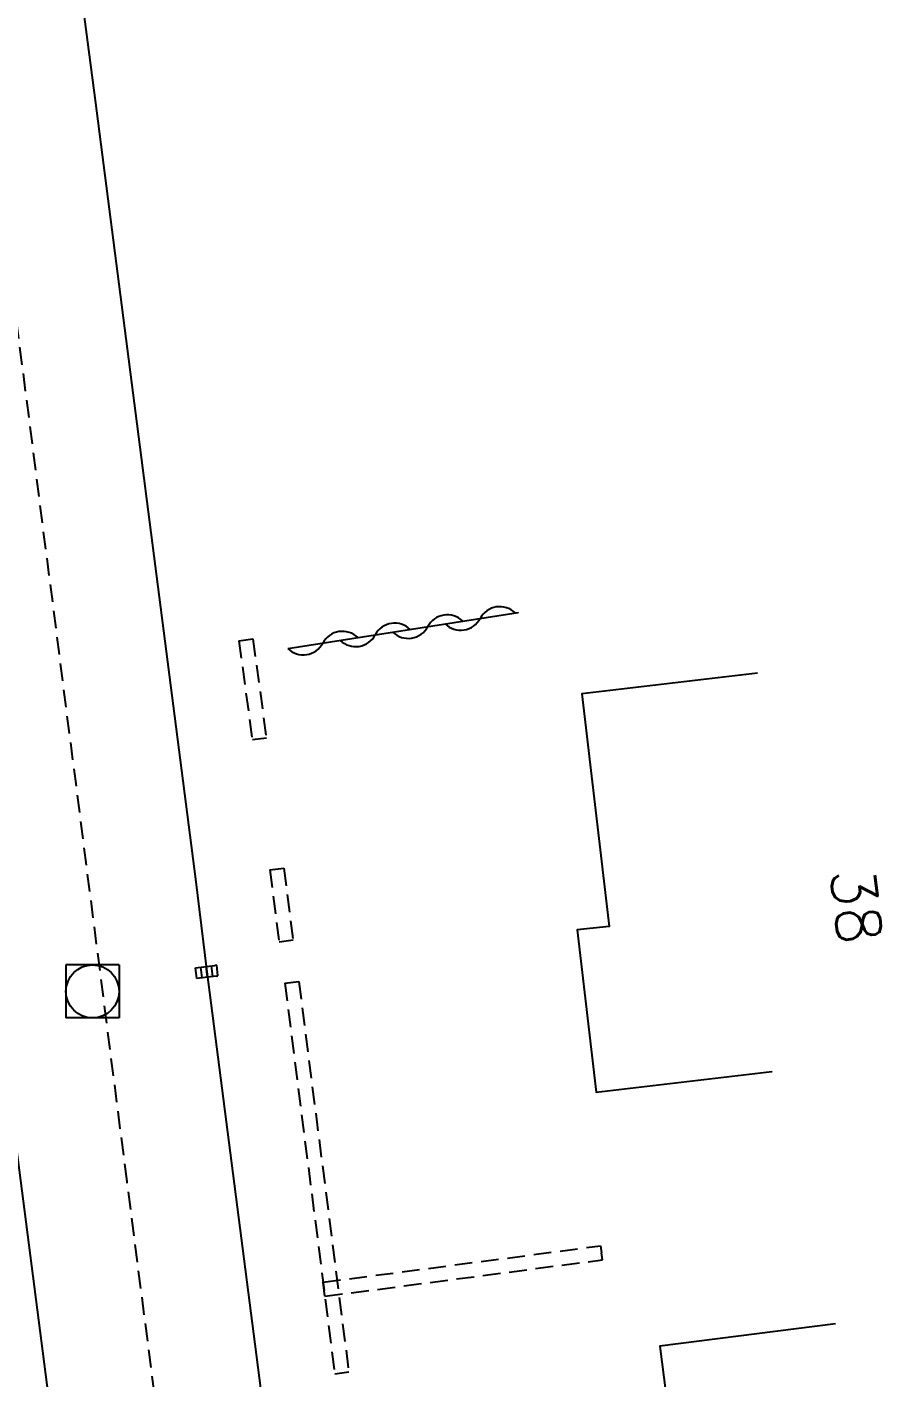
# Model space of a CAD drawing. Header units: millimetres. Extents: x 135000 to 136000, y 129211 to 130000.
# Drawn here: x 135206.05 to 135230.17, y 129483.09 to 129521.24 of the extents above; entities that cross this region are included whole.
import ezdxf
from ezdxf.enums import TextEntityAlignment as Align

# ---------------------------------------------------------------- set-up
doc = ezdxf.new("R2010")
doc.units = ezdxf.units.MM
doc.linetypes.add('DASHED', pattern=[0.75, 0.5, -0.25])
doc.layers.get('0').update_dxf_attribs({"linetype": 'CONTINUOUS'})
for name, color, linetype in [('W0001', 6, 'DASHED'), ('W0008', 7, 'CONTINUOUS'), ('W0100', 7, 'CONTINUOUS'), ('W0112', 1, 'DASHED'), ('W0310', 3, 'CONTINUOUS'), ('W0400', 7, 'CONTINUOUS'), ('W0420', 7, 'CONTINUOUS'), ('W0991', 7, 'CONTINUOUS')]:
    doc.layers.add(name, color=color, linetype=linetype)
doc.styles.get("Standard").update_dxf_attribs({"font": 'romans.shx', "width": 0.85})

# ---------------------------------------------------------------- blocks, each defined once
blk = doc.blocks.new('T420')
for p, q in [((0.75, 0.75), (-0.75, 0.75)), ((-0.75, 0.75), (-0.75, -0.75)), ((0.75, 0.75), (0.75, -0.75)), ((0.75, -0.75), (-0.75, -0.75))]:
    blk.add_line(p, q)
blk.add_ellipse((0, 0), major_axis=(-0.53, 0.53), ratio=1, start_param=3.926991, end_param=10.210176)
blk = doc.blocks.new('T400')
for p, q in [((-0.15, 0.3), (0.15, 0.3)), ((-0.15, -0.25), (-0.15, 0.3)), ((-0.15, 0.15), (0.15, 0.15)), ((-0.15, 0), (0.15, 0)), ((0.15, 0.3), (0.15, -0.25)), ((-0.15, -0.15), (0.15, -0.15)), ((-0.15, -0.25), (-0.15, -0.3)), ((-0.15, -0.3), (0.15, -0.3)), ((0.15, -0.3), (0.15, -0.25))]:
    blk.add_line(p, q)
blk = doc.blocks.new('t310o')
at = {"color": 0, "linetype": 'Continuous'}
for centre, start, end in [((-0.5, 0.375), 216.8699, 323.1304), ((0.5, -0.375), 36.8699, 143.1303)]:
    blk.add_arc(centre, 0.625, start, end, dxfattribs=at)

msp = doc.modelspace()

# ---------------------------------------------------------------- linework, layer by layer
at = {"layer": 'W0001'}
msp.add_lwpolyline([(135220.567, 129398.396), (135218.354, 129415.502), (135215.514, 129437.278), (135212.923, 129457.352), (135208.88, 129488.64), (135205.442, 129515.416), (135199.672, 129560.064), (135196.676, 129583.09), (135193.406, 129608.794), (135191.632, 129622.506), (135189.205, 129641.248), (135186.806, 129659.892), (135185.058, 129672.972), (135183.626, 129680.966), (135179.998, 129694.103), (135176.046, 129704.136), (135172.23, 129711.887), (135168.039, 129719.06), (135161.21, 129729.675), (135147.138, 129751.41)], dxfattribs=at)
at = {"layer": 'W0008'}
for points in [[(135196.053, 129611.598), (135197.656, 129599.064), (135203.542, 129553.368), (135204.528, 129545.643), (135206.128, 129533.291), (135207.978, 129519.167), (135210.812, 129497.171), (135211.131, 129494.556), (135213.343, 129477.394), (135216.494, 129453.058), (135217.977, 129441.446), (135221.275, 129416.32), (135223.546, 129398.743)], [(135167.826, 129588.903), (135183.955, 129591.004), (135185.769, 129590.982), (135187.473, 129590.614), (135188.937, 129590.009), (135190.402, 129589.004), (135191.616, 129587.8), (135192.43, 129586.56), (135193.185, 129585.117), (135193.764, 129582.515), (135197.911, 129550.418), (135198.604, 129544.823), (135200.746, 129528.389), (135204.597, 129498.608), (135205.23, 129493.557), (135208.463, 129468.57), (135211.601, 129444.204), (135212.079, 129440.55), (135214.805, 129419.533), (135217.588, 129398.049)]]:
    msp.add_lwpolyline(points, dxfattribs=at)
at = {"layer": 'W0100'}
for points in [[(135226.685, 129502.996), (135221.72, 129502.407), (135222.498, 129495.837), (135221.591, 129495.744), (135222.129, 129491.157), (135227.095, 129491.739), (135227.095, 129491.739), (135227.095, 129491.739), (135227.095, 129491.739), (135227.095, 129491.739), (135227.095, 129491.739), (135227.095, 129491.739), (135227.095, 129491.739), (135227.095, 129491.739), (135227.095, 129491.739), (135227.095, 129491.739), (135227.095, 129491.739), (135227.095, 129491.739), (135227.095, 129491.739), (135227.095, 129491.739), (135227.095, 129491.739), (135227.095, 129491.739), (135227.095, 129491.739), (135227.095, 129491.739), (135227.095, 129491.739), (135227.095, 129491.739), (135227.095, 129491.739), (135227.095, 129491.739), (135227.095, 129491.739), (135227.095, 129491.739), (135227.095, 129491.739), (135227.095, 129491.739), (135227.095, 129491.739), (135227.095, 129491.739), (135227.095, 129491.739), (135227.095, 129491.739), (135227.095, 129491.739), (135227.095, 129491.739), (135227.095, 129491.739), (135227.095, 129491.739), (135227.095, 129491.739), (135227.095, 129491.739), (135227.095, 129491.739), (135227.095, 129491.739), (135227.095, 129491.739), (135227.095, 129491.739), (135227.095, 129491.739), (135227.095, 129491.739), (135227.095, 129491.739), (135227.095, 129491.739), (135227.095, 129491.739), (135227.095, 129491.739), (135227.095, 129491.739), (135227.095, 129491.739), (135227.095, 129491.739), (135227.095, 129491.739), (135227.095, 129491.739), (135227.095, 129491.739), (135227.095, 129491.739), (135227.095, 129491.739), (135227.095, 129491.739), (135227.095, 129491.739), (135227.095, 129491.739), (135227.095, 129491.739), (135227.095, 129491.739), (135227.095, 129491.739), (135227.095, 129491.739), (135227.095, 129491.739), (135227.095, 129491.739), (135227.095, 129491.739), (135227.095, 129491.739), (135227.095, 129491.739), (135227.095, 129491.739), (135227.095, 129491.739), (135227.095, 129491.739), (135227.095, 129491.739), (135227.095, 129491.739), (135227.095, 129491.739), (135227.095, 129491.739), (135227.095, 129491.739), (135227.095, 129491.739), (135227.095, 129491.739), (135227.095, 129491.739), (135227.095, 129491.739), (135227.095, 129491.739), (135227.095, 129491.739), (135227.095, 129491.739), (135227.095, 129491.739), (135227.095, 129491.739), (135227.095, 129491.739), (135227.095, 129491.739), (135227.095, 129491.739), (135227.095, 129491.739), (135227.095, 129491.739), (135227.095, 129491.739), (135227.095, 129491.739), (135227.095, 129491.739), (135227.095, 129491.739), (135227.095, 129491.739), (135227.095, 129491.739), (135227.095, 129491.739), (135227.095, 129491.739), (135227.095, 129491.739), (135227.095, 129491.739), (135227.095, 129491.739), (135227.095, 129491.739), (135227.095, 129491.739), (135227.095, 129491.739), (135227.095, 129491.739), (135227.095, 129491.739), (135227.095, 129491.739), (135227.095, 129491.739), (135227.095, 129491.739), (135227.095, 129491.739), (135227.095, 129491.739), (135227.095, 129491.739), (135227.095, 129491.739), (135227.095, 129491.739), (135227.095, 129491.739), (135227.095, 129491.739)], [(135228.887, 129484.614), (135223.927, 129483.983), (135224.377, 129480.446)]]:
    msp.add_lwpolyline(points, dxfattribs=at)
at = {"layer": 'W0112'}
for points in [[(135212.037, 129503.911), (135212.434, 129503.964), (135212.814, 129501.161), (135212.418, 129501.107), (135212.418, 129501.107), (135212.418, 129501.107), (135212.418, 129501.107), (135212.418, 129501.107), (135212.418, 129501.107), (135212.418, 129501.107), (135212.418, 129501.107), (135212.418, 129501.107), (135212.418, 129501.107), (135212.418, 129501.107), (135212.418, 129501.107), (135212.418, 129501.107), (135212.418, 129501.107), (135212.418, 129501.107), (135212.418, 129501.107), (135212.418, 129501.107), (135212.418, 129501.107), (135212.418, 129501.107), (135212.418, 129501.107), (135212.418, 129501.107), (135212.418, 129501.107), (135212.418, 129501.107), (135212.418, 129501.107), (135212.418, 129501.107), (135212.418, 129501.107), (135212.418, 129501.107), (135212.418, 129501.107), (135212.418, 129501.107), (135212.418, 129501.107), (135212.418, 129501.107), (135212.418, 129501.107), (135212.418, 129501.107), (135212.418, 129501.107), (135212.418, 129501.107), (135212.418, 129501.107), (135212.418, 129501.107), (135212.418, 129501.107), (135212.418, 129501.107), (135212.418, 129501.107), (135212.418, 129501.107), (135212.418, 129501.107), (135212.418, 129501.107), (135212.418, 129501.107), (135212.418, 129501.107), (135212.418, 129501.107), (135212.418, 129501.107), (135212.418, 129501.107), (135212.418, 129501.107), (135212.418, 129501.107), (135212.418, 129501.107), (135212.418, 129501.107), (135212.418, 129501.107), (135212.418, 129501.107), (135212.418, 129501.107), (135212.418, 129501.107), (135212.418, 129501.107), (135212.418, 129501.107), (135212.418, 129501.107), (135212.418, 129501.107), (135212.418, 129501.107), (135212.418, 129501.107), (135212.418, 129501.107), (135212.418, 129501.107), (135212.418, 129501.107), (135212.418, 129501.107), (135212.418, 129501.107), (135212.418, 129501.107), (135212.418, 129501.107), (135212.418, 129501.107), (135212.418, 129501.107), (135212.418, 129501.107), (135212.418, 129501.107), (135212.418, 129501.107), (135212.418, 129501.107), (135212.418, 129501.107), (135212.418, 129501.107), (135212.418, 129501.107), (135212.418, 129501.107), (135212.418, 129501.107), (135212.418, 129501.107), (135212.418, 129501.107), (135212.418, 129501.107), (135212.418, 129501.107), (135212.418, 129501.107), (135212.418, 129501.107), (135212.418, 129501.107), (135212.418, 129501.107), (135212.418, 129501.107), (135212.418, 129501.107), (135212.418, 129501.107), (135212.418, 129501.107), (135212.418, 129501.107), (135212.418, 129501.107), (135212.418, 129501.107), (135212.418, 129501.107), (135212.418, 129501.107), (135212.418, 129501.107), (135212.418, 129501.107), (135212.418, 129501.107), (135212.418, 129501.107), (135212.418, 129501.107), (135212.418, 129501.107), (135212.418, 129501.107), (135212.418, 129501.107), (135212.418, 129501.107), (135212.418, 129501.107), (135212.418, 129501.107), (135212.418, 129501.107), (135212.418, 129501.107), (135212.418, 129501.107), (135212.418, 129501.107), (135212.418, 129501.107), (135212.418, 129501.107), (135212.418, 129501.107), (135212.418, 129501.107), (135212.418, 129501.107)], [(135212.037, 129503.911), (135212.418, 129501.107), (135212.418, 129501.107), (135212.418, 129501.107), (135212.418, 129501.107), (135212.418, 129501.107), (135212.418, 129501.107), (135212.418, 129501.107), (135212.418, 129501.107), (135212.418, 129501.107), (135212.418, 129501.107), (135212.418, 129501.107), (135212.418, 129501.107), (135212.418, 129501.107), (135212.418, 129501.107), (135212.418, 129501.107), (135212.418, 129501.107), (135212.418, 129501.107), (135212.418, 129501.107), (135212.418, 129501.107), (135212.418, 129501.107), (135212.418, 129501.107), (135212.418, 129501.107), (135212.418, 129501.107), (135212.418, 129501.107), (135212.418, 129501.107), (135212.418, 129501.107), (135212.418, 129501.107), (135212.418, 129501.107), (135212.418, 129501.107), (135212.418, 129501.107), (135212.418, 129501.107), (135212.418, 129501.107), (135212.418, 129501.107), (135212.418, 129501.107), (135212.418, 129501.107), (135212.418, 129501.107), (135212.418, 129501.107), (135212.418, 129501.107), (135212.418, 129501.107), (135212.418, 129501.107), (135212.418, 129501.107), (135212.418, 129501.107), (135212.418, 129501.107), (135212.418, 129501.107), (135212.418, 129501.107), (135212.418, 129501.107), (135212.418, 129501.107), (135212.418, 129501.107), (135212.418, 129501.107), (135212.418, 129501.107), (135212.418, 129501.107), (135212.418, 129501.107), (135212.418, 129501.107), (135212.418, 129501.107), (135212.418, 129501.107), (135212.418, 129501.107), (135212.418, 129501.107), (135212.418, 129501.107), (135212.418, 129501.107), (135212.418, 129501.107), (135212.418, 129501.107), (135212.418, 129501.107), (135212.418, 129501.107), (135212.418, 129501.107), (135212.418, 129501.107), (135212.418, 129501.107), (135212.418, 129501.107), (135212.418, 129501.107), (135212.418, 129501.107), (135212.418, 129501.107), (135212.418, 129501.107), (135212.418, 129501.107), (135212.418, 129501.107), (135212.418, 129501.107), (135212.418, 129501.107), (135212.418, 129501.107), (135212.418, 129501.107), (135212.418, 129501.107), (135212.418, 129501.107), (135212.418, 129501.107), (135212.418, 129501.107), (135212.418, 129501.107), (135212.418, 129501.107), (135212.418, 129501.107), (135212.418, 129501.107), (135212.418, 129501.107), (135212.418, 129501.107), (135212.418, 129501.107), (135212.418, 129501.107), (135212.418, 129501.107), (135212.418, 129501.107), (135212.418, 129501.107), (135212.418, 129501.107), (135212.418, 129501.107), (135212.418, 129501.107), (135212.418, 129501.107), (135212.418, 129501.107), (135212.418, 129501.107), (135212.418, 129501.107), (135212.418, 129501.107), (135212.418, 129501.107), (135212.418, 129501.107), (135212.418, 129501.107), (135212.418, 129501.107), (135212.418, 129501.107), (135212.418, 129501.107), (135212.418, 129501.107), (135212.418, 129501.107), (135212.418, 129501.107), (135212.418, 129501.107), (135212.418, 129501.107), (135212.418, 129501.107), (135212.418, 129501.107), (135212.418, 129501.107), (135212.418, 129501.107), (135212.418, 129501.107), (135212.418, 129501.107), (135212.418, 129501.107), (135212.418, 129501.107)], [(135212.91, 129497.436), (135213.306, 129497.487), (135213.57, 129495.452), (135213.173, 129495.4), (135213.173, 129495.4), (135213.173, 129495.4), (135213.173, 129495.4), (135213.173, 129495.4), (135213.173, 129495.4), (135213.173, 129495.4), (135213.173, 129495.4), (135213.173, 129495.4), (135213.173, 129495.4), (135213.173, 129495.4), (135213.173, 129495.4), (135213.173, 129495.4), (135213.173, 129495.4), (135213.173, 129495.4), (135213.173, 129495.4), (135213.173, 129495.4), (135213.173, 129495.4), (135213.173, 129495.4), (135213.173, 129495.4), (135213.173, 129495.4), (135213.173, 129495.4), (135213.173, 129495.4), (135213.173, 129495.4), (135213.173, 129495.4), (135213.173, 129495.4), (135213.173, 129495.4), (135213.173, 129495.4), (135213.173, 129495.4), (135213.173, 129495.4), (135213.173, 129495.4), (135213.173, 129495.4), (135213.173, 129495.4), (135213.173, 129495.4), (135213.173, 129495.4), (135213.173, 129495.4), (135213.173, 129495.4), (135213.173, 129495.4), (135213.173, 129495.4), (135213.173, 129495.4), (135213.173, 129495.4), (135213.173, 129495.4), (135213.173, 129495.4), (135213.173, 129495.4), (135213.173, 129495.4), (135213.173, 129495.4), (135213.173, 129495.4), (135213.173, 129495.4), (135213.173, 129495.4), (135213.173, 129495.4), (135213.173, 129495.4), (135213.173, 129495.4), (135213.173, 129495.4), (135213.173, 129495.4), (135213.173, 129495.4), (135213.173, 129495.4), (135213.173, 129495.4), (135213.173, 129495.4), (135213.173, 129495.4), (135213.173, 129495.4), (135213.173, 129495.4), (135213.173, 129495.4), (135213.173, 129495.4), (135213.173, 129495.4), (135213.173, 129495.4), (135213.173, 129495.4), (135213.173, 129495.4), (135213.173, 129495.4), (135213.173, 129495.4), (135213.173, 129495.4), (135213.173, 129495.4), (135213.173, 129495.4), (135213.173, 129495.4), (135213.173, 129495.4), (135213.173, 129495.4), (135213.173, 129495.4), (135213.173, 129495.4), (135213.173, 129495.4), (135213.173, 129495.4), (135213.173, 129495.4), (135213.173, 129495.4), (135213.173, 129495.4), (135213.173, 129495.4), (135213.173, 129495.4), (135213.173, 129495.4), (135213.173, 129495.4), (135213.173, 129495.4), (135213.173, 129495.4), (135213.173, 129495.4), (135213.173, 129495.4), (135213.173, 129495.4), (135213.173, 129495.4), (135213.173, 129495.4), (135213.173, 129495.4), (135213.173, 129495.4), (135213.173, 129495.4), (135213.173, 129495.4), (135213.173, 129495.4), (135213.173, 129495.4), (135213.173, 129495.4), (135213.173, 129495.4), (135213.173, 129495.4), (135213.173, 129495.4), (135213.173, 129495.4), (135213.173, 129495.4), (135213.173, 129495.4), (135213.173, 129495.4), (135213.173, 129495.4), (135213.173, 129495.4), (135213.173, 129495.4), (135213.173, 129495.4), (135213.173, 129495.4), (135213.173, 129495.4), (135213.173, 129495.4), (135213.173, 129495.4), (135213.173, 129495.4), (135213.173, 129495.4)], [(135212.91, 129497.436), (135213.173, 129495.4), (135213.173, 129495.4), (135213.173, 129495.4), (135213.173, 129495.4), (135213.173, 129495.4), (135213.173, 129495.4), (135213.173, 129495.4), (135213.173, 129495.4), (135213.173, 129495.4), (135213.173, 129495.4), (135213.173, 129495.4), (135213.173, 129495.4), (135213.173, 129495.4), (135213.173, 129495.4), (135213.173, 129495.4), (135213.173, 129495.4), (135213.173, 129495.4), (135213.173, 129495.4), (135213.173, 129495.4), (135213.173, 129495.4), (135213.173, 129495.4), (135213.173, 129495.4), (135213.173, 129495.4), (135213.173, 129495.4), (135213.173, 129495.4), (135213.173, 129495.4), (135213.173, 129495.4), (135213.173, 129495.4), (135213.173, 129495.4), (135213.173, 129495.4), (135213.173, 129495.4), (135213.173, 129495.4), (135213.173, 129495.4), (135213.173, 129495.4), (135213.173, 129495.4), (135213.173, 129495.4), (135213.173, 129495.4), (135213.173, 129495.4), (135213.173, 129495.4), (135213.173, 129495.4), (135213.173, 129495.4), (135213.173, 129495.4), (135213.173, 129495.4), (135213.173, 129495.4), (135213.173, 129495.4), (135213.173, 129495.4), (135213.173, 129495.4), (135213.173, 129495.4), (135213.173, 129495.4), (135213.173, 129495.4), (135213.173, 129495.4), (135213.173, 129495.4), (135213.173, 129495.4), (135213.173, 129495.4), (135213.173, 129495.4), (135213.173, 129495.4), (135213.173, 129495.4), (135213.173, 129495.4), (135213.173, 129495.4), (135213.173, 129495.4), (135213.173, 129495.4), (135213.173, 129495.4), (135213.173, 129495.4), (135213.173, 129495.4), (135213.173, 129495.4), (135213.173, 129495.4), (135213.173, 129495.4), (135213.173, 129495.4), (135213.173, 129495.4), (135213.173, 129495.4), (135213.173, 129495.4), (135213.173, 129495.4), (135213.173, 129495.4), (135213.173, 129495.4), (135213.173, 129495.4), (135213.173, 129495.4), (135213.173, 129495.4), (135213.173, 129495.4), (135213.173, 129495.4), (135213.173, 129495.4), (135213.173, 129495.4), (135213.173, 129495.4), (135213.173, 129495.4), (135213.173, 129495.4), (135213.173, 129495.4), (135213.173, 129495.4), (135213.173, 129495.4), (135213.173, 129495.4), (135213.173, 129495.4), (135213.173, 129495.4), (135213.173, 129495.4), (135213.173, 129495.4), (135213.173, 129495.4), (135213.173, 129495.4), (135213.173, 129495.4), (135213.173, 129495.4), (135213.173, 129495.4), (135213.173, 129495.4), (135213.173, 129495.4), (135213.173, 129495.4), (135213.173, 129495.4), (135213.173, 129495.4), (135213.173, 129495.4), (135213.173, 129495.4), (135213.173, 129495.4), (135213.173, 129495.4), (135213.173, 129495.4), (135213.173, 129495.4), (135213.173, 129495.4), (135213.173, 129495.4), (135213.173, 129495.4), (135213.173, 129495.4), (135213.173, 129495.4), (135213.173, 129495.4), (135213.173, 129495.4), (135213.173, 129495.4), (135213.173, 129495.4), (135213.173, 129495.4), (135213.173, 129495.4)], [(135213.334, 129494.235), (135213.731, 129494.286), (135215.144, 129483.247), (135214.747, 129483.196), (135214.747, 129483.196), (135214.747, 129483.196), (135214.747, 129483.196), (135214.747, 129483.196), (135214.747, 129483.196), (135214.747, 129483.196), (135214.747, 129483.196), (135214.747, 129483.196), (135214.747, 129483.196), (135214.747, 129483.196), (135214.747, 129483.196), (135214.747, 129483.196), (135214.747, 129483.196), (135214.747, 129483.196), (135214.747, 129483.196), (135214.747, 129483.196), (135214.747, 129483.196), (135214.747, 129483.196), (135214.747, 129483.196), (135214.747, 129483.196), (135214.747, 129483.196), (135214.747, 129483.196), (135214.747, 129483.196), (135214.747, 129483.196), (135214.747, 129483.196), (135214.747, 129483.196), (135214.747, 129483.196), (135214.747, 129483.196), (135214.747, 129483.196), (135214.747, 129483.196), (135214.747, 129483.196), (135214.747, 129483.196), (135214.747, 129483.196), (135214.747, 129483.196), (135214.747, 129483.196), (135214.747, 129483.196), (135214.747, 129483.196), (135214.747, 129483.196), (135214.747, 129483.196), (135214.747, 129483.196), (135214.747, 129483.196), (135214.747, 129483.196), (135214.747, 129483.196), (135214.747, 129483.196), (135214.747, 129483.196), (135214.747, 129483.196), (135214.747, 129483.196), (135214.747, 129483.196), (135214.747, 129483.196), (135214.747, 129483.196), (135214.747, 129483.196), (135214.747, 129483.196), (135214.747, 129483.196), (135214.747, 129483.196), (135214.747, 129483.196), (135214.747, 129483.196), (135214.747, 129483.196), (135214.747, 129483.196), (135214.747, 129483.196), (135214.747, 129483.196), (135214.747, 129483.196), (135214.747, 129483.196), (135214.747, 129483.196), (135214.747, 129483.196), (135214.747, 129483.196), (135214.747, 129483.196), (135214.747, 129483.196), (135214.747, 129483.196), (135214.747, 129483.196), (135214.747, 129483.196), (135214.747, 129483.196), (135214.747, 129483.196), (135214.747, 129483.196), (135214.747, 129483.196), (135214.747, 129483.196), (135214.747, 129483.196), (135214.747, 129483.196), (135214.747, 129483.196), (135214.747, 129483.196), (135214.747, 129483.196), (135214.747, 129483.196), (135214.747, 129483.196), (135214.747, 129483.196), (135214.747, 129483.196), (135214.747, 129483.196), (135214.747, 129483.196), (135214.747, 129483.196), (135214.747, 129483.196), (135214.747, 129483.196), (135214.747, 129483.196), (135214.747, 129483.196), (135214.747, 129483.196), (135214.747, 129483.196), (135214.747, 129483.196), (135214.747, 129483.196), (135214.747, 129483.196), (135214.747, 129483.196), (135214.747, 129483.196), (135214.747, 129483.196), (135214.747, 129483.196), (135214.747, 129483.196), (135214.747, 129483.196), (135214.747, 129483.196), (135214.747, 129483.196), (135214.747, 129483.196), (135214.747, 129483.196), (135214.747, 129483.196), (135214.747, 129483.196), (135214.747, 129483.196), (135214.747, 129483.196), (135214.747, 129483.196), (135214.747, 129483.196), (135214.747, 129483.196), (135214.747, 129483.196), (135214.747, 129483.196), (135214.747, 129483.196)], [(135213.334, 129494.235), (135214.747, 129483.196), (135214.747, 129483.196), (135214.747, 129483.196), (135214.747, 129483.196), (135214.747, 129483.196), (135214.747, 129483.196), (135214.747, 129483.196), (135214.747, 129483.196), (135214.747, 129483.196), (135214.747, 129483.196), (135214.747, 129483.196), (135214.747, 129483.196), (135214.747, 129483.196), (135214.747, 129483.196), (135214.747, 129483.196), (135214.747, 129483.196), (135214.747, 129483.196), (135214.747, 129483.196), (135214.747, 129483.196), (135214.747, 129483.196), (135214.747, 129483.196), (135214.747, 129483.196), (135214.747, 129483.196), (135214.747, 129483.196), (135214.747, 129483.196), (135214.747, 129483.196), (135214.747, 129483.196), (135214.747, 129483.196), (135214.747, 129483.196), (135214.747, 129483.196), (135214.747, 129483.196), (135214.747, 129483.196), (135214.747, 129483.196), (135214.747, 129483.196), (135214.747, 129483.196), (135214.747, 129483.196), (135214.747, 129483.196), (135214.747, 129483.196), (135214.747, 129483.196), (135214.747, 129483.196), (135214.747, 129483.196), (135214.747, 129483.196), (135214.747, 129483.196), (135214.747, 129483.196), (135214.747, 129483.196), (135214.747, 129483.196), (135214.747, 129483.196), (135214.747, 129483.196), (135214.747, 129483.196), (135214.747, 129483.196), (135214.747, 129483.196), (135214.747, 129483.196), (135214.747, 129483.196), (135214.747, 129483.196), (135214.747, 129483.196), (135214.747, 129483.196), (135214.747, 129483.196), (135214.747, 129483.196), (135214.747, 129483.196), (135214.747, 129483.196), (135214.747, 129483.196), (135214.747, 129483.196), (135214.747, 129483.196), (135214.747, 129483.196), (135214.747, 129483.196), (135214.747, 129483.196), (135214.747, 129483.196), (135214.747, 129483.196), (135214.747, 129483.196), (135214.747, 129483.196), (135214.747, 129483.196), (135214.747, 129483.196), (135214.747, 129483.196), (135214.747, 129483.196), (135214.747, 129483.196), (135214.747, 129483.196), (135214.747, 129483.196), (135214.747, 129483.196), (135214.747, 129483.196), (135214.747, 129483.196), (135214.747, 129483.196), (135214.747, 129483.196), (135214.747, 129483.196), (135214.747, 129483.196), (135214.747, 129483.196), (135214.747, 129483.196), (135214.747, 129483.196), (135214.747, 129483.196), (135214.747, 129483.196), (135214.747, 129483.196), (135214.747, 129483.196), (135214.747, 129483.196), (135214.747, 129483.196), (135214.747, 129483.196), (135214.747, 129483.196), (135214.747, 129483.196), (135214.747, 129483.196), (135214.747, 129483.196), (135214.747, 129483.196), (135214.747, 129483.196), (135214.747, 129483.196), (135214.747, 129483.196), (135214.747, 129483.196), (135214.747, 129483.196), (135214.747, 129483.196), (135214.747, 129483.196), (135214.747, 129483.196), (135214.747, 129483.196), (135214.747, 129483.196), (135214.747, 129483.196), (135214.747, 129483.196), (135214.747, 129483.196), (135214.747, 129483.196), (135214.747, 129483.196), (135214.747, 129483.196), (135214.747, 129483.196), (135214.747, 129483.196), (135214.747, 129483.196), (135214.747, 129483.196)], [(135214.469, 129485.394), (135214.417, 129485.79), (135222.253, 129486.82), (135222.279, 129486.622), (135222.279, 129486.622), (135222.279, 129486.622), (135222.279, 129486.622), (135222.279, 129486.622), (135222.279, 129486.622), (135222.279, 129486.622), (135222.279, 129486.622), (135222.279, 129486.622), (135222.279, 129486.622), (135222.279, 129486.622), (135222.279, 129486.622), (135222.279, 129486.622), (135222.279, 129486.622), (135222.279, 129486.622), (135222.279, 129486.622), (135222.279, 129486.622), (135222.279, 129486.622), (135222.279, 129486.622), (135222.279, 129486.622), (135222.279, 129486.622), (135222.279, 129486.622), (135222.279, 129486.622), (135222.279, 129486.622), (135222.279, 129486.622), (135222.279, 129486.622), (135222.279, 129486.622), (135222.279, 129486.622), (135222.279, 129486.622), (135222.279, 129486.622), (135222.279, 129486.622), (135222.279, 129486.622), (135222.279, 129486.622), (135222.279, 129486.622), (135222.279, 129486.622), (135222.279, 129486.622), (135222.279, 129486.622), (135222.279, 129486.622), (135222.279, 129486.622), (135222.279, 129486.622), (135222.279, 129486.622), (135222.279, 129486.622), (135222.279, 129486.622), (135222.279, 129486.622), (135222.279, 129486.622), (135222.279, 129486.622), (135222.279, 129486.622), (135222.279, 129486.622), (135222.279, 129486.622), (135222.279, 129486.622), (135222.279, 129486.622), (135222.279, 129486.622), (135222.279, 129486.622), (135222.279, 129486.622), (135222.279, 129486.622), (135222.279, 129486.622), (135222.279, 129486.622), (135222.279, 129486.622), (135222.279, 129486.622), (135222.279, 129486.622), (135222.279, 129486.622), (135222.279, 129486.622), (135222.279, 129486.622), (135222.279, 129486.622), (135222.279, 129486.622), (135222.279, 129486.622), (135222.279, 129486.622), (135222.279, 129486.622), (135222.279, 129486.622), (135222.279, 129486.622), (135222.279, 129486.622), (135222.279, 129486.622), (135222.279, 129486.622), (135222.279, 129486.622), (135222.279, 129486.622), (135222.279, 129486.622), (135222.279, 129486.622), (135222.279, 129486.622), (135222.279, 129486.622), (135222.279, 129486.622), (135222.279, 129486.622), (135222.279, 129486.622), (135222.279, 129486.622), (135222.279, 129486.622), (135222.279, 129486.622), (135222.279, 129486.622), (135222.279, 129486.622), (135222.279, 129486.622), (135222.279, 129486.622), (135222.279, 129486.622), (135222.279, 129486.622), (135222.279, 129486.622), (135222.279, 129486.622), (135222.279, 129486.622), (135222.279, 129486.622), (135222.279, 129486.622), (135222.279, 129486.622), (135222.279, 129486.622), (135222.279, 129486.622), (135222.279, 129486.622), (135222.279, 129486.622), (135222.279, 129486.622), (135222.279, 129486.622), (135222.279, 129486.622), (135222.279, 129486.622), (135222.279, 129486.622), (135222.279, 129486.622), (135222.279, 129486.622), (135222.279, 129486.622), (135222.279, 129486.622), (135222.279, 129486.622), (135222.279, 129486.622), (135222.279, 129486.622), (135222.279, 129486.622), (135222.279, 129486.622), (135222.279, 129486.622), (135222.279, 129486.622)], [(135214.469, 129485.394), (135222.305, 129486.423), (135222.279, 129486.622), (135222.279, 129486.622), (135222.279, 129486.622), (135222.279, 129486.622), (135222.279, 129486.622), (135222.279, 129486.622), (135222.279, 129486.622), (135222.279, 129486.622), (135222.279, 129486.622), (135222.279, 129486.622), (135222.279, 129486.622), (135222.279, 129486.622), (135222.279, 129486.622), (135222.279, 129486.622), (135222.279, 129486.622), (135222.279, 129486.622), (135222.279, 129486.622), (135222.279, 129486.622), (135222.279, 129486.622), (135222.279, 129486.622), (135222.279, 129486.622), (135222.279, 129486.622), (135222.279, 129486.622), (135222.279, 129486.622), (135222.279, 129486.622), (135222.279, 129486.622), (135222.279, 129486.622), (135222.279, 129486.622), (135222.279, 129486.622), (135222.279, 129486.622), (135222.279, 129486.622), (135222.279, 129486.622), (135222.279, 129486.622), (135222.279, 129486.622), (135222.279, 129486.622), (135222.279, 129486.622), (135222.279, 129486.622), (135222.279, 129486.622), (135222.279, 129486.622), (135222.279, 129486.622), (135222.279, 129486.622), (135222.279, 129486.622), (135222.279, 129486.622), (135222.279, 129486.622), (135222.279, 129486.622), (135222.279, 129486.622), (135222.279, 129486.622), (135222.279, 129486.622), (135222.279, 129486.622), (135222.279, 129486.622), (135222.279, 129486.622), (135222.279, 129486.622), (135222.279, 129486.622), (135222.279, 129486.622), (135222.279, 129486.622), (135222.279, 129486.622), (135222.279, 129486.622), (135222.279, 129486.622), (135222.279, 129486.622), (135222.279, 129486.622), (135222.279, 129486.622), (135222.279, 129486.622), (135222.279, 129486.622), (135222.279, 129486.622), (135222.279, 129486.622), (135222.279, 129486.622), (135222.279, 129486.622), (135222.279, 129486.622), (135222.279, 129486.622), (135222.279, 129486.622), (135222.279, 129486.622), (135222.279, 129486.622), (135222.279, 129486.622), (135222.279, 129486.622), (135222.279, 129486.622), (135222.279, 129486.622), (135222.279, 129486.622), (135222.279, 129486.622), (135222.279, 129486.622), (135222.279, 129486.622), (135222.279, 129486.622), (135222.279, 129486.622), (135222.279, 129486.622), (135222.279, 129486.622), (135222.279, 129486.622), (135222.279, 129486.622), (135222.279, 129486.622), (135222.279, 129486.622), (135222.279, 129486.622), (135222.279, 129486.622), (135222.279, 129486.622), (135222.279, 129486.622), (135222.279, 129486.622), (135222.279, 129486.622), (135222.279, 129486.622), (135222.279, 129486.622), (135222.279, 129486.622), (135222.279, 129486.622), (135222.279, 129486.622), (135222.279, 129486.622), (135222.279, 129486.622), (135222.279, 129486.622), (135222.279, 129486.622), (135222.279, 129486.622), (135222.279, 129486.622), (135222.279, 129486.622), (135222.279, 129486.622), (135222.279, 129486.622), (135222.279, 129486.622), (135222.279, 129486.622), (135222.279, 129486.622), (135222.279, 129486.622), (135222.279, 129486.622), (135222.279, 129486.622), (135222.279, 129486.622), (135222.279, 129486.622), (135222.279, 129486.622), (135222.279, 129486.622)]]:
    msp.add_lwpolyline(points, dxfattribs=at)
at = {"layer": 'W0310'}
for points in [[(135213.42, 129503.688), (135219.923, 129504.708), (135219.923, 129504.708), (135219.923, 129504.708), (135219.923, 129504.708), (135219.923, 129504.708), (135219.923, 129504.708), (135219.923, 129504.708), (135219.923, 129504.708), (135219.923, 129504.708), (135219.923, 129504.708), (135219.923, 129504.708), (135219.923, 129504.708), (135219.923, 129504.708), (135219.923, 129504.708), (135219.923, 129504.708), (135219.923, 129504.708), (135219.923, 129504.708), (135219.923, 129504.708), (135219.923, 129504.708), (135219.923, 129504.708), (135219.923, 129504.708), (135219.923, 129504.708), (135219.923, 129504.708), (135219.923, 129504.708), (135219.923, 129504.708), (135219.923, 129504.708), (135219.923, 129504.708), (135219.923, 129504.708), (135219.923, 129504.708), (135219.923, 129504.708), (135219.923, 129504.708), (135219.923, 129504.708), (135219.923, 129504.708), (135219.923, 129504.708), (135219.923, 129504.708), (135219.923, 129504.708), (135219.923, 129504.708), (135219.923, 129504.708), (135219.923, 129504.708), (135219.923, 129504.708), (135219.923, 129504.708), (135219.923, 129504.708), (135219.923, 129504.708), (135219.923, 129504.708), (135219.923, 129504.708), (135219.923, 129504.708), (135219.923, 129504.708), (135219.923, 129504.708), (135219.923, 129504.708), (135219.923, 129504.708), (135219.923, 129504.708), (135219.923, 129504.708), (135219.923, 129504.708), (135219.923, 129504.708), (135219.923, 129504.708), (135219.923, 129504.708), (135219.923, 129504.708), (135219.923, 129504.708), (135219.923, 129504.708), (135219.923, 129504.708), (135219.923, 129504.708), (135219.923, 129504.708), (135219.923, 129504.708), (135219.923, 129504.708), (135219.923, 129504.708), (135219.923, 129504.708), (135219.923, 129504.708), (135219.923, 129504.708), (135219.923, 129504.708), (135219.923, 129504.708), (135219.923, 129504.708), (135219.923, 129504.708), (135219.923, 129504.708), (135219.923, 129504.708), (135219.923, 129504.708), (135219.923, 129504.708), (135219.923, 129504.708), (135219.923, 129504.708), (135219.923, 129504.708), (135219.923, 129504.708), (135219.923, 129504.708), (135219.923, 129504.708), (135219.923, 129504.708), (135219.923, 129504.708), (135219.923, 129504.708), (135219.923, 129504.708), (135219.923, 129504.708), (135219.923, 129504.708), (135219.923, 129504.708), (135219.923, 129504.708), (135219.923, 129504.708), (135219.923, 129504.708), (135219.923, 129504.708), (135219.923, 129504.708), (135219.923, 129504.708), (135219.923, 129504.708), (135219.923, 129504.708), (135219.923, 129504.708), (135219.923, 129504.708), (135219.923, 129504.708)], [(135219.923, 129504.708), (135219.923, 129504.708), (135219.923, 129504.708), (135219.923, 129504.708), (135219.923, 129504.708), (135219.923, 129504.708), (135219.923, 129504.708), (135219.923, 129504.708), (135219.923, 129504.708), (135219.923, 129504.708), (135219.923, 129504.708), (135219.923, 129504.708), (135219.923, 129504.708), (135219.923, 129504.708), (135219.923, 129504.708), (135219.923, 129504.708), (135219.923, 129504.708), (135219.923, 129504.708), (135219.923, 129504.708), (135219.923, 129504.708)]]:
    msp.add_lwpolyline(points, dxfattribs=at)

# ---------------------------------------------------------------- block references
at = {"layer": 'W0310', "rotation": 8.914384289020326}
for p in [(135217.372, 129504.308), (135218.854, 129504.54), (135214.408, 129503.843), (135215.89, 129504.075)]:
    msp.add_blockref('t310o', p, dxfattribs=at)
at = {"layer": 'W0400', "rotation": 96.94859726082832}
msp.add_blockref('T400', (135211.131, 129494.556), dxfattribs=at)
at = {"layer": 'W0420'}
msp.add_blockref('T420', (135207.904, 129494.006), dxfattribs=at)

# ---------------------------------------------------------------- texts
at = {"layer": 'W0991'}
msp.add_text('38', height=1.25, rotation=276.7564, dxfattribs=at).set_placement((135229.478, 129496.415), align=Align.MIDDLE)

doc.saveas('drawing.dxf')
